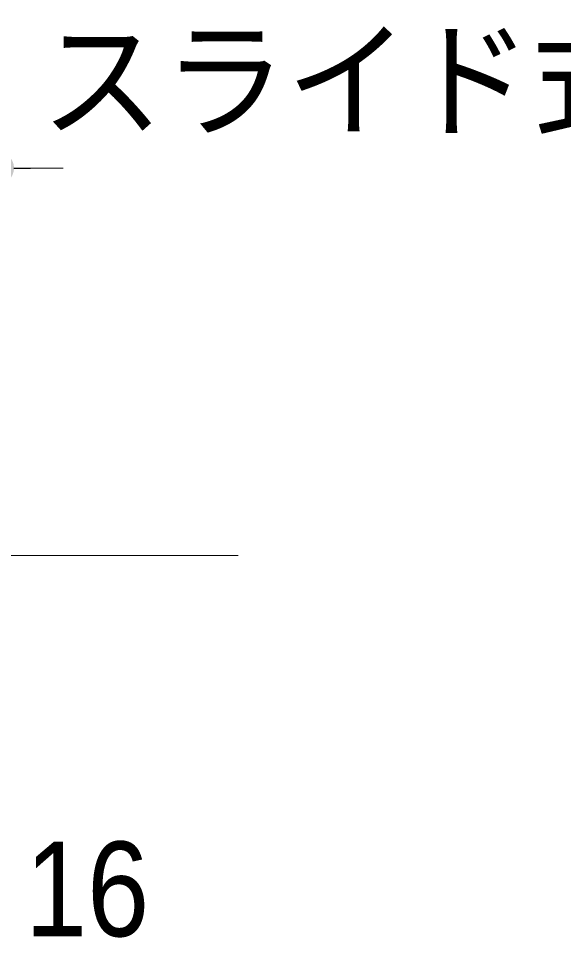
# Model space of a CAD drawing. Units: millimetres, scale not verified. Extents: x -6062 to 6062, y -3045 to 3045.
# Drawn here: x -2467.4 to -2256.4, y 252 to 608 of the extents above; entities that cross this region are included whole.
import ezdxf
from ezdxf.enums import TextEntityAlignment as Align

# ---------------------------------------------------------------- set-up
doc = ezdxf.new("R2010")
doc.units = ezdxf.units.MM
doc.header["$LTSCALE"] = 20
for name, color, linetype, lineweight in [('0-2_0', 7, 'Continuous', 25), ('0-4_2寸法-2', 7, 'Continuous', 15), ('0-5_3一般', 7, 'Continuous', 15)]:
    doc.layers.add(name, color=color, linetype=linetype, lineweight=lineweight)
doc.styles.add('ＭＳ Ｐゴシック', font='')
doc.styles.get('ＭＳ Ｐゴシック').set_extended_font_data('MS PGothic')

# ---------------------------------------------------------------- blocks, each defined once
blk = doc.blocks.new('グループ-13')
at = {"layer": '0-5_3一般'}
blk.add_line((-48256.5, 8000), (-11896.5, 8000), dxfattribs=at)
blk = doc.blocks.new('_Dot')
at = {"layer": '0-2_0'}
blk.add_line((-10, 0), (-20, 0), dxfattribs=at)
for points in [[(0, 0), (-8.76, 4.82), (-8.09, 5.88)], [(0, 0), (-8.09, 5.88), (-7.29, 6.85)], [(0, 0), (-7.29, 6.85), (-6.37, 7.71)], [(0, 0), (-6.37, 7.71), (-5.36, 8.44)], [(0, 0), (-5.36, 8.44), (-4.26, 9.05)], [(0, 0), (-4.26, 9.05), (-3.09, 9.51)], [(0, 0), (-3.09, 9.51), (-1.87, 9.82)], [(0, 0), (-1.87, 9.82), (-0.63, 9.98)], [(0, 0), (-0.63, 9.98), (0.63, 9.98)], [(0, 0), (0.63, 9.98), (1.87, 9.82)], [(0, 0), (1.87, 9.82), (3.09, 9.51)], [(0, 0), (3.09, 9.51), (4.26, 9.05)], [(0, 0), (4.26, 9.05), (5.36, 8.44)], [(0, 0), (5.36, 8.44), (6.37, 7.71)], [(0, 0), (6.37, 7.71), (7.29, 6.85)], [(0, 0), (7.29, 6.85), (8.09, 5.88)], [(0, 0), (8.09, 5.88), (8.76, 4.82)], [(0, 0), (-10, 0), (-9.92, 1.25)], [(0, 0), (-9.92, -1.25), (-10, 0)], [(0, 0), (-9.92, 1.25), (-9.69, 2.49)], [(0, 0), (-9.69, -2.49), (-9.92, -1.25)], [(0, 0), (-9.69, 2.49), (-9.3, 3.68)], [(0, 0), (-9.3, -3.68), (-9.69, -2.49)], [(0, 0), (-9.3, 3.68), (-8.76, 4.82)], [(0, 0), (-8.76, -4.82), (-9.3, -3.68)], [(0, 0), (-8.09, -5.88), (-8.76, -4.82)], [(0, 0), (-7.29, -6.85), (-8.09, -5.88)], [(0, 0), (-6.37, -7.71), (-7.29, -6.85)], [(0, 0), (-5.36, -8.44), (-6.37, -7.71)], [(0, 0), (-4.26, -9.05), (-5.36, -8.44)], [(0, 0), (-3.09, -9.51), (-4.26, -9.05)], [(0, 0), (-1.87, -9.82), (-3.09, -9.51)], [(0, 0), (-0.63, -9.98), (-1.87, -9.82)], [(0, 0), (0.63, -9.98), (-0.63, -9.98)], [(0, 0), (8.76, 4.82), (9.3, 3.68)], [(0, 0), (9.3, 3.68), (9.69, 2.49)], [(0, 0), (9.69, 2.49), (9.92, 1.25)], [(0, 0), (9.92, 1.25), (10, 0)], [(0, 0), (1.87, -9.82), (0.63, -9.98)], [(0, 0), (3.09, -9.51), (1.87, -9.82)], [(0, 0), (4.26, -9.05), (3.09, -9.51)], [(0, 0), (5.36, -8.44), (4.26, -9.05)], [(0, 0), (6.37, -7.71), (5.36, -8.44)], [(0, 0), (7.29, -6.85), (6.37, -7.71)], [(0, 0), (8.09, -5.88), (7.29, -6.85)], [(0, 0), (8.76, -4.82), (8.09, -5.88)], [(0, 0), (9.3, -3.68), (8.76, -4.82)], [(0, 0), (9.69, -2.49), (9.3, -3.68)], [(0, 0), (9.92, -1.25), (9.69, -2.49)], [(0, 0), (10, 0), (9.92, -1.25)]]:
    blk.add_solid(points, dxfattribs=at)

msp = doc.modelspace()

# ---------------------------------------------------------------- linework, layer by layer
at = {"layer": '0-4_2寸法-2'}
msp.add_line((-2462.79, 550), (-2450.08, 550), dxfattribs=at)

# ---------------------------------------------------------------- block references
at = {"layer": '0-4_2寸法-2', "xscale": 0.6356201, "yscale": 0.6356201, "rotation": 180}
msp.add_blockref('_Dot', (-2475.5, 550), dxfattribs=at)
at = {"layer": '0-5_3一般', "xscale": 0.05, "yscale": 0.05}
msp.add_blockref('グループ-13', (-1787.5, 0), dxfattribs=at)

# ---------------------------------------------------------------- texts
at = {"layer": '0-4_2寸法-2', "style": 'ＭＳ Ｐゴシック'}
for s, width, p in [('スライド式受け金具取付位置', 0.95, (-2458.81, 554.78)), ('16', 0.9, (-2464.83, 241.48))]:
    msp.add_text(s, height=36.66, dxfattribs=dict(at, width=width)).set_placement(p, align=Align.BOTTOM_LEFT)

doc.saveas('drawing.dxf')
